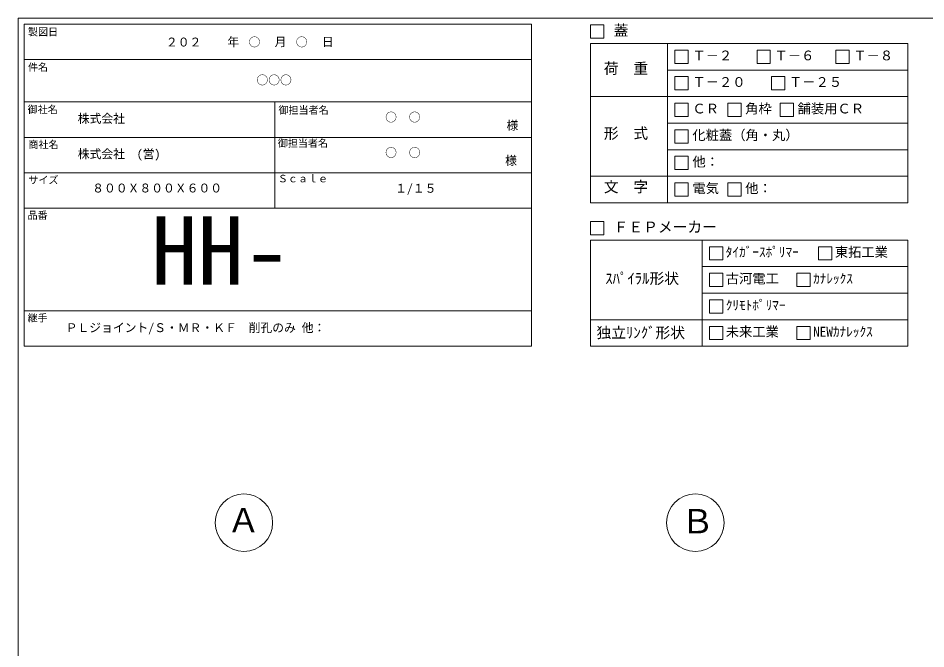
# Model space of a CAD drawing. Units: millimetres, scale not verified. Extents: x -4890 to 4890, y -2297 to 2297.
# Drawn here: x -1230 to 1846, y 160 to 2297 of the extents above; entities that cross this region are included whole.
import ezdxf
from ezdxf.enums import TextEntityAlignment as Align

# ---------------------------------------------------------------- set-up
doc = ezdxf.new("R2010")
doc.units = ezdxf.units.MM
doc.header["$LTSCALE"] = 10
for name, color, linetype, lineweight in [('0-2_waku', 7, 'Continuous', 18), ('0-3_gaikei', 7, 'Continuous', 18), ('0-E_文字１', 7, 'Continuous', 18), ('1-5_文字２', 7, 'Continuous', 5)]:
    doc.layers.add(name, color=color, linetype=linetype, lineweight=lineweight)
doc.styles.add('ＭＳ ゴシック', font='')
doc.styles.get('ＭＳ ゴシック').set_extended_font_data('MS Gothic')

msp = doc.modelspace()

# ---------------------------------------------------------------- linework, layer by layer
at = {"layer": '0-2_waku'}
for p, q in [((-1230.06, 2297.24), (-1230.06, -1977.76)), ((-1230.06, 2297.24), (4889.94, 2297.24)), ((-1230.06, 2297.24), (-1230.06, -1977.76)), ((-1230.06, 2297.24), (-1230.06, -1977.76)), ((-1210.06, 2277.24), (-1210.06, 1185.24)), ((-1210.06, 2277.24), (509.94, 2277.24)), ((-1210.06, 2277.24), (-1210.06, 1185.24)), ((-1210.06, 2277.24), (509.94, 2277.24)), ((-1210.06, 2277.24), (-1210.06, 1185.24)), ((509.94, 2277.24), (509.94, 1185.24)), ((709.94, 2211.46), (1784.94, 2211.46)), ((709.94, 2211.46), (709.94, 1671.46)), ((970.61, 2211.46), (970.61, 1671.46)), ((1784.94, 2211.46), (1784.94, 1671.46)), ((-1210.06, 2157.24), (509.94, 2157.24)), ((-1210.06, 2157.24), (509.94, 2157.24)), ((-1210.06, 2157.24), (509.94, 2157.24)), ((-1210.06, 2157.24), (509.94, 2157.24)), ((970.61, 2121.46), (1784.94, 2121.46)), ((709.94, 2031.46), (1784.94, 2031.46)), ((-1210.06, 2013.24), (509.94, 2013.24)), ((-1210.06, 2013.24), (509.94, 2013.24)), ((-360.06, 2013.24), (-360.06, 1653.24)), ((970.61, 1941.46), (1784.94, 1941.46)), ((-1210.06, 1893.24), (509.94, 1893.24)), ((970.61, 1851.46), (1784.94, 1851.46)), ((-1210.06, 1773.24), (509.94, 1773.24)), ((709.94, 1761.46), (1784.94, 1761.46)), ((709.94, 1671.46), (1784.94, 1671.46)), ((-1210.06, 1653.24), (509.94, 1653.24)), ((709.94, 1545.24), (1784.94, 1545.24)), ((709.94, 1545.24), (709.94, 1185.24)), ((1087.76, 1545.24), (1087.76, 1185.24)), ((1784.94, 1545.24), (1784.94, 1185.24)), ((1087.76, 1455.24), (1784.94, 1455.24)), ((1087.76, 1365.24), (1784.94, 1365.24)), ((-1210.06, 1305.24), (509.94, 1305.24)), ((709.94, 1275.24), (1784.94, 1275.24)), ((-1210.06, 1185.24), (509.94, 1185.24)), ((709.94, 1185.24), (1784.94, 1185.24)), ((709.94, 1185.24), (1784.94, 1185.24))]:
    msp.add_line(p, q, dxfattribs=at)
msp.add_lwpolyline([(-1230.06, 2297.24), (-1230.06, -1977.76), (4889.94, -1977.76)], dxfattribs=at)
at = {"layer": '0-3_gaikei'}
for centre in [(-465.06, 587.24), (1064.94, 587.24)]:
    msp.add_circle(centre, 97.5, dxfattribs=at)
at = {"layer": '0-E_文字１'}
for p, q in [((709.94, 2274.27), (709.94, 2229.27)), ((709.94, 2229.27), (754.94, 2229.27)), ((995.91, 2188.96), (1040.91, 2188.96)), ((995.91, 2188.96), (995.91, 2143.96)), ((995.91, 2188.96), (995.91, 2143.96)), ((995.91, 2188.96), (1040.91, 2188.96)), ((995.91, 2188.96), (995.91, 2143.96)), ((995.91, 2188.96), (1040.91, 2188.96)), ((1040.91, 2188.96), (1040.91, 2143.96)), ((1040.91, 2188.96), (1040.91, 2143.96)), ((1040.91, 2188.96), (1040.91, 2143.96)), ((1274, 2188.96), (1319, 2188.96)), ((1274, 2188.96), (1274, 2143.96)), ((1319, 2188.96), (1319, 2143.96)), ((1541.2, 2188.96), (1586.2, 2188.96)), ((1541.2, 2188.96), (1541.2, 2143.96)), ((1586.2, 2188.96), (1586.2, 2143.96)), ((995.91, 2143.96), (1040.91, 2143.96)), ((995.91, 2143.96), (1040.91, 2143.96)), ((995.91, 2143.96), (1040.91, 2143.96)), ((1274, 2143.96), (1319, 2143.96)), ((1541.2, 2143.96), (1586.2, 2143.96)), ((995.91, 2098.96), (1040.91, 2098.96)), ((995.91, 2098.96), (995.91, 2053.96)), ((1040.91, 2098.96), (1040.91, 2053.96)), ((1323.39, 2098.96), (1368.39, 2098.96)), ((1323.39, 2098.96), (1323.39, 2053.96)), ((1368.39, 2098.96), (1368.39, 2053.96)), ((995.91, 2053.96), (1040.91, 2053.96)), ((1323.39, 2053.96), (1368.39, 2053.96)), ((995.91, 2008.96), (1040.91, 2008.96)), ((995.91, 2008.96), (995.91, 1963.96)), ((995.91, 2008.96), (995.91, 1963.96)), ((1040.91, 2008.96), (1040.91, 1963.96)), ((1040.91, 2008.96), (1040.91, 1963.96)), ((1174.91, 2008.96), (1219.91, 2008.96)), ((1174.91, 2008.96), (1174.91, 1963.96)), ((1219.91, 2008.96), (1219.91, 1963.96)), ((1352.41, 2008.96), (1397.41, 2008.96)), ((1352.41, 2008.96), (1352.41, 1963.96)), ((1397.41, 2008.96), (1397.41, 1963.96)), ((995.91, 1963.96), (1040.91, 1963.96)), ((995.91, 1963.96), (1040.91, 1963.96)), ((1174.91, 1963.96), (1219.91, 1963.96)), ((1352.41, 1963.96), (1397.41, 1963.96)), ((995.91, 1918.96), (995.91, 1873.96)), ((1040.91, 1918.96), (1040.91, 1873.96)), ((995.91, 1873.96), (1040.91, 1873.96)), ((995.91, 1828.96), (1040.91, 1828.96)), ((995.91, 1828.96), (995.91, 1783.96)), ((995.91, 1828.96), (995.91, 1783.96)), ((1040.91, 1828.96), (1040.91, 1783.96)), ((1040.91, 1828.96), (1040.91, 1783.96)), ((995.91, 1783.96), (1040.91, 1783.96)), ((995.91, 1783.96), (1040.91, 1783.96)), ((995.91, 1738.96), (995.91, 1693.96)), ((1174.91, 1738.96), (1174.91, 1693.96)), ((995.91, 1693.96), (1040.91, 1693.96)), ((1174.91, 1693.96), (1219.91, 1693.96)), ((709.94, 1608.05), (709.94, 1563.05)), ((709.94, 1563.05), (754.94, 1563.05)), ((1113.06, 1522.74), (1113.06, 1477.74)), ((1482.65, 1522.74), (1527.65, 1522.74)), ((1482.65, 1522.74), (1482.65, 1477.74)), ((1482.65, 1522.74), (1527.65, 1522.74)), ((1482.65, 1522.74), (1482.65, 1477.74)), ((1482.65, 1522.74), (1527.65, 1522.74)), ((1482.65, 1522.74), (1482.65, 1477.74)), ((1527.65, 1522.74), (1527.65, 1477.74)), ((1527.65, 1522.74), (1527.65, 1477.74)), ((1527.65, 1522.74), (1527.65, 1477.74)), ((1113.06, 1477.74), (1158.06, 1477.74)), ((1482.65, 1477.74), (1527.65, 1477.74)), ((1482.65, 1477.74), (1527.65, 1477.74)), ((1482.65, 1477.74), (1527.65, 1477.74)), ((1113.06, 1432.74), (1158.06, 1432.74)), ((1113.06, 1432.74), (1113.06, 1387.74)), ((1158.06, 1432.74), (1158.06, 1387.74)), ((1408.97, 1432.74), (1408.97, 1387.74)), ((1113.06, 1387.74), (1158.06, 1387.74)), ((1408.97, 1387.74), (1453.97, 1387.74)), ((1113.06, 1342.74), (1113.06, 1297.74)), ((1113.06, 1297.74), (1158.06, 1297.74)), ((1113.06, 1252.74), (1158.06, 1252.74)), ((1113.06, 1252.74), (1113.06, 1207.74)), ((1158.06, 1252.74), (1158.06, 1207.74)), ((1408.97, 1252.74), (1453.97, 1252.74)), ((1408.97, 1252.74), (1408.97, 1207.74)), ((1453.97, 1252.74), (1453.97, 1207.74)), ((1113.06, 1207.74), (1158.06, 1207.74)), ((1408.97, 1207.74), (1453.97, 1207.74))]:
    msp.add_line(p, q, dxfattribs=at)
for points in [[(709.94, 2274.27), (754.94, 2274.27), (754.94, 2229.27)], [(709.94, 2274.27), (754.94, 2274.27), (754.94, 2229.27)], [(995.91, 2008.96), (1040.91, 2008.96), (1040.91, 1963.96)], [(995.91, 2008.96), (995.91, 1963.96), (1040.91, 1963.96)], [(995.91, 1918.96), (1040.91, 1918.96), (1040.91, 1873.96)], [(995.91, 1828.96), (1040.91, 1828.96), (1040.91, 1783.96)], [(995.91, 1828.96), (995.91, 1783.96), (1040.91, 1783.96)], [(995.91, 1738.96), (1040.91, 1738.96), (1040.91, 1693.96)], [(1174.91, 1738.96), (1219.91, 1738.96), (1219.91, 1693.96)], [(709.94, 1608.05), (754.94, 1608.05), (754.94, 1563.05)], [(1113.06, 1522.74), (1158.06, 1522.74), (1158.06, 1477.74)], [(1408.97, 1432.74), (1453.97, 1432.74), (1453.97, 1387.74)], [(1113.06, 1342.74), (1158.06, 1342.74), (1158.06, 1297.74)]]:
    msp.add_lwpolyline(points, dxfattribs=at)

# ---------------------------------------------------------------- texts
at = {"layer": '0-E_文字１', "style": 'ＭＳ ゴシック'}
for s, height, p in [('蓋', 36.66, (788.03, 2226.36)), ('製図日', 24.93, (-1196.79, 2230.79)), ('\u3000\u3000年\u3000\u3000\u3000月\u3000\u3000\u3000日', 29.33, (-600.75, 2193.18)), ('Ｔ－２', 32.99, (1055.05, 2144.45)), ('Ｔ－６', 32.99, (1333.14, 2144.45)), ('Ｔ－８', 32.99, (1600.34, 2144.45)), ('件名', 24.93, (-1196.79, 2110.79)), ('荷\u3000重', 36.66, (754.91, 2097.66)), ('Ｔ－２０', 32.99, (1055.05, 2054.45)), ('Ｔ－２５', 32.99, (1382.54, 2054.45)), ('御社名', 24.93, (-1197.76, 1967.78)), ('御担当者名', 24.93, (-347.85, 1965.57)), ('御担当者名', 24.93, (-347.85, 1965.57)), ('ＣＲ', 32.99, (1055.05, 1964.45)), ('角枠', 32.99, (1234.05, 1964.45)), ('舗装用ＣＲ', 32.99, (1411.56, 1964.45)), ('様', 29.33, (424.9, 1910.07)), ('形\u3000式', 36.66, (754.91, 1877.69)), ('化粧蓋（角・丸）', 32.99, (1055.05, 1874.45)), ('商社名', 24.93, (-1195.15, 1848.74)), ('御担当者名', 24.93, (-350.06, 1853.27)), ('様', 29.33, (420.4, 1791.15)), ('他：', 32.99, (1055.05, 1784.45)), ('サイズ', 24.93, (-1195.15, 1728.74)), ('Ｓｃａｌｅ', 24.93, (-350.06, 1733.27)), ('８００Ｘ８００Ｘ６００', 29.33, (-979.11, 1697.7)), ('１/１５', 29.33, (47.49, 1696.75)), ('文\u3000字', 36.66, (754.91, 1696.21)), ('電気', 32.99, (1055.05, 1694.45)), ('他：', 32.99, (1234.05, 1694.45)), ('品番', 24.93, (-1198.15, 1609.1)), ('HH-', 230.9, (-779.33, 1325.07)), ('ＦＥＰメーカー', 36.66, (788.03, 1560.13)), ('ﾀｲｶﾞｰｽﾎﾟﾘﾏｰ', 32.99, (1168.03, 1478.22)), ('東拓工業', 32.99, (1537.61, 1478.22)), ('ｽﾊﾟｲﾗﾙ形状', 36.66, (759.56, 1385.58)), ('古河電工', 32.99, (1168.03, 1388.22)), ('ｶﾅﾚｯｸｽ', 32.99, (1463.94, 1388.22)), ('ｸﾘﾓﾄﾎﾟﾘﾏｰ', 32.99, (1168.03, 1298.22)), ('継手', 24.93, (-1198.15, 1261.1)), ('ＰＬジョイント/Ｓ・ＭＲ・ＫＦ\u3000削孔のみ 他：', 29.33, (-1069.07, 1224.44)), ('独立ﾘﾝｸﾞ形状', 36.66, (730.03, 1202.1)), ('未来工業', 32.99, (1168.03, 1208.22)), ('NEWｶﾅﾚｯｸｽ', 32.99, (1463.94, 1208.22)), ('Ａ', 82.48, (-522.47, 530.11)), ('Ｂ', 82.48, (1016.1, 526.39))]:
    msp.add_text(s, height=height, dxfattribs=at).set_placement(p, align=Align.BOTTOM_LEFT)
at = {"layer": '1-5_文字２', "style": 'ＭＳ ゴシック'}
for s, p in [('\u3000\u3000２０２\u3000\u3000\u3000\u3000○\u3000\u3000\u3000○', (-809.22, 2192.4)), ('○○○', (-422.54, 2063.58)), ('株式会社', (-1028.06, 1933.32)), ('○\u3000○', (13.73, 1937.7)), ('株式会社\u3000(営)', (-1028.06, 1813.32)), ('○\u3000○', (13.73, 1817.7))]:
    msp.add_text(s, height=29.33, dxfattribs=at).set_placement(p, align=Align.BOTTOM_LEFT)

doc.saveas('drawing.dxf')
